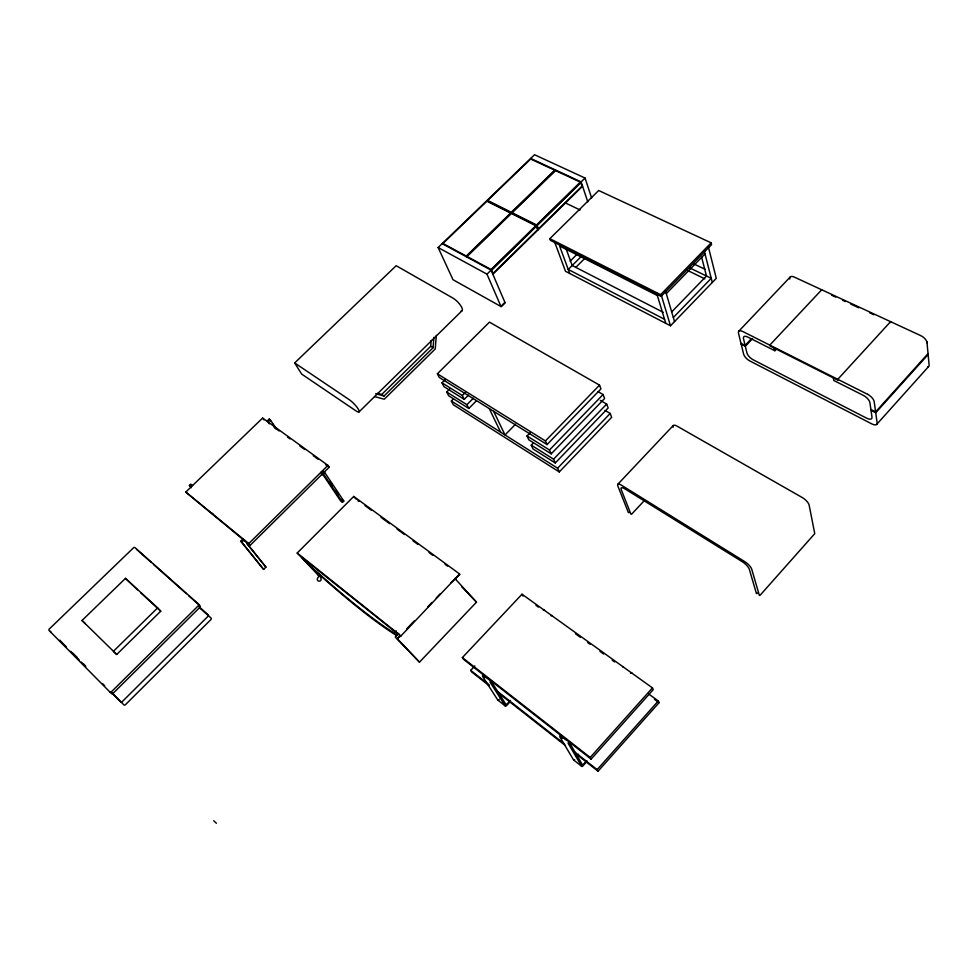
<?xml version="1.0" encoding="UTF-8"?>
<svg xmlns="http://www.w3.org/2000/svg" width="978" height="978" viewBox="0 0 978 978"><rect width="100%" height="100%" fill="white"/><g stroke="black" fill="none" stroke-linecap="round" stroke-linejoin="round"><path stroke-width="1.47" d="M377.545 393.339L381.713 394.489L430.723 346.285L431.176 340.393M375.686 393.694L384.036 396.017L433.083 347.728L433.89 337.386M436.322 335.381L435.234 348.987L384.244 399.22L374.513 396.555M398.144 634.441L397.386 633.61M400.956 635.932L297.214 553.01L353.767 496.445L459.611 573.988L400.956 635.932L397.215 638.634L419.489 662.155L476.506 602.142L454.904 578.511M459.892 574.477L450.907 582.717M658.316 700.957L659.086 702.669L598.059 771.214L597.155 769.625L658.316 700.957L648.866 694.123M591.14 759.099L653.231 689.649L652.436 687.889L522.007 594.233L462.362 657.583L463.486 659.306L591.14 759.099L590.199 757.449L462.362 657.583M876.63 424.476L928.501 366.664M586.714 760.664L582.668 765.187L569.269 742.351M590.199 757.449L652.436 687.889M587.069 761.287L583.022 765.798A1.504 0.672 -52.8 0 1 581.678 766.3L568.242 743.488A1.553 0.709 -52.9 0 1 568.89 741.703M928.11 353.571L875.603 411.897L870.897 409.501M928.183 354.452L875.726 412.753L871.019 410.344M576.531 756.52L578.548 754.27M504.086 703.206L506.225 704.894L510.308 700.468M509.685 702.216L506.628 705.529A1.443 0.721 -52.4 0 1 505.259 705.945L490.235 682.412A1.479 0.758 -52.5 0 1 490.797 680.664M499.782 697.876L501.861 695.639M644.514 500.394L632.02 513.768A1.369 0.685 -57.3 0 1 630.834 513.988L621.201 489.513A7.054 2.164 42.9 0 1 624.808 488.804L742.29 561.714A7.579 2.421 41 0 1 749.295 569.22L756.373 593.353A1.467 0.611 -57 0 0 757.51 593.035M488.988 685.554L471.787 672.045L470.699 670.37L474.819 665.969M833.342 377.875L833.782 380.466L863.391 395.405A7.188 3.24 39.6 0 1 869.919 402.704L871.985 417.056A7.103 3.154 39.5 0 1 866.777 418.242L753.084 359.733A6.638 2.848 42.2 0 1 746.935 352.936L743.488 338.669A6.724 2.922 42.4 0 1 747.693 337.031L774.857 350.735L776.923 348.523M821.703 289.781L769.784 345.112L769.967 345.967L837.938 380.185L837.791 379.317L890.579 321.664L890.677 322.569M617.717 484.379L673.17 425.589M751.348 338.816L745.114 345.417L740.969 343.315M752.583 338.571L745.322 346.261L741.177 344.158M738.659 331.346L790.065 277.153M453.511 398.853L451.359 401.017L453.266 404.733L559.269 471.946L611.666 417.313L610.211 413.449L604.991 410.393M533.377 442.985L531.262 445.161L533.01 448.939L555.272 462.973L608.157 407.997L606.678 404.061L600.37 400.405M398.731 633.377L396.603 635.59A196.651 27.861 44.9 0 1 311.432 567.497L318.901 573.634A192.739 27.298 44.9 0 0 389.012 629.698L394.158 633.023L396.249 630.859M559.269 471.946L557.607 468.217L610.211 413.449M399.464 636.336L397.361 638.524L398.132 639.588M406.811 628.671L414.159 621.018M427.814 606.788L432.007 602.411M436.212 598.035L440.406 593.658M554.795 242.385L565.492 271.273L670.48 325.784L716.287 278.351L708.353 246.798M530.223 432.692L527.032 435.968L528.805 439.819L551.201 453.853L604.587 398.523L603.071 394.525L597.998 391.603M555.272 462.973L553.585 459.195L606.678 404.061M547.057 444.574L545.443 440.944L599.526 385.124L489.465 322.141L437.374 373.792L439.232 377.41L547.057 444.574L600.944 388.889L599.526 385.124M671.776 311.835L706.471 276.004L701.654 257.361M673.341 317.508L711.25 278.314L689.991 268.033M551.201 453.853L549.489 450.002L603.071 394.525M661.116 296.383L660.602 294.671L711.14 242.837L598.683 190.514L549.819 238.681L550.455 240.368L661.116 296.383L711.581 244.598L711.14 242.837M666.299 293.657L705.016 253.913M515.565 424.183L505.027 434.953L493.658 411.31M476.298 400.931L468.817 408.474L466.922 404.696L473.364 398.217M468.474 395.112L464.244 399.354L462.313 395.515L465.504 392.325M575.798 267.373L585.492 257.691M321.334 474L323.681 475.724L340.54 500.834L342.508 502.301L343.791 501.017L324.525 472.203L322.52 470.736L323.767 472.582L329.158 467.239L327.936 465.394L262.63 418.058L185.771 492.081L243.339 539.734M570.113 261.187L577.668 253.657M243.106 538.939L240.747 541.262L263.62 569.416L265.918 567.13L246.994 543.34M581.91 255.808L568.23 269.451L664.551 319.293M468.817 408.474L448.657 395.772L446.714 391.995L449.917 388.804M464.244 399.354L443.975 386.665L442.007 382.826L445.234 379.611M244.5 540.687L250.16 545.321L322.447 473.878L321.2 472.032L323.205 473.499L342.508 502.301M323.205 473.499L324.525 472.203M591.629 197.947L585.064 178.057L534.538 154.732L438.132 247.544L453.01 279.72L501.029 306.566L505.003 302.581L491.09 270.124L442.166 243.656M501.029 306.566L505.015 302.618L501.017 306.542L486.983 274.158L438.132 247.544M240.747 541.262L241.847 542.167L244.219 539.844L245.612 541.592M250.16 545.321L248.779 543.572L327.936 465.394M157.629 607.888L113.411 651.311L116.712 654.478L160.747 611.177L157.629 607.888L125.477 578.365L82.005 620.492L116.712 654.478M358.987 411.946L461.995 310.747M486.983 274.158L585.064 178.057M538.144 229.145L582.02 186.162L580.871 182.727L537.142 225.588L538.413 228.938M492.839 274.207L582.558 186.199M466.274 256.701L555.528 170.013M191.272 487.716L189.414 485.418L190.734 484.147L192.507 485.589M442.753 243.669L486.873 201.199L510.565 213.094L466.274 256.089L442.961 243.473M266.982 421.212L269.207 419.073L270.283 419.843L276.077 428.303M270.283 419.843L268.045 421.983L269.329 423.841M294.647 362.936L349.085 399.562A9.389 2.066 45.5 0 1 358.315 409.122A9.389 2.066 45.5 0 1 355.858 410.797L301.701 374.122L294.647 362.936L396.163 265.71L452.912 298.07A9.169 2.885 46.2 0 1 460.87 305.869A9.169 2.885 46.2 0 1 461.176 310.967M476.457 602.142L461.616 586.629M831.667 295.222L835.75 297.104M842.535 300.258L845.261 301.517M850.689 304.036L858.843 307.813M869.711 312.85L873.794 314.745M926.936 341.958L929.1 364.892A7.017 3.46 38.6 0 1 927.645 367.105M530.663 158.448L581.128 181.92L587.754 201.786M693.964 263.962L704.967 269.243M564.966 202.715L580.101 209.989M687.008 270.185L704.808 278.84M486.861 200.612L536.58 225.563L538.169 229.744M549.819 238.681L660.602 294.671M657.35 295.503L559.612 245.991L569.697 273.461M663.194 312.288L572.179 265.515L566.152 248.913M430.723 346.285L433.083 347.728M437.374 373.792L545.443 440.944M442.007 382.826L462.313 395.515M527.032 435.968L549.489 450.002M446.714 391.995L466.922 404.696M531.262 445.161L553.585 459.195M419.489 662.155L395.259 637.069L398.303 634.331L301.554 557.154L320.356 576.849C324.073 583.365 312.984 581.934 319.195 576.14L297.19 553.022M451.359 401.017L557.607 468.217M381.713 394.489L384.036 396.017M536.005 605.419L538.377 607.118M575.431 633.744L580.333 637.265M587.692 642.558L590.15 644.319M599.966 651.372L603.646 654.013M612.24 660.187L614.685 661.959M654.38 699.258L659.086 702.669M274.219 427.386L279.097 430.931M287.642 437.129L290.087 438.902M299.855 445.992L304.745 449.525M313.29 455.736L318.168 459.269M325.503 464.587L329.158 467.239M365.051 505.638L371.212 510.149M381.053 517.374L389.672 523.695M397.056 529.11L404.44 534.526M413.058 540.834L417.985 544.453M429.061 552.57L432.753 555.284M445.063 564.306L447.533 566.115M341.811 499.562L343.791 501.017M566.885 740.493L560.944 735.835L562.423 738.341M470.699 670.37L489.073 684.783M497.778 691.617L564.489 743.977M575.125 752.326L597.155 769.625M498.829 693.28L565.443 745.603M576.066 753.94L598.059 771.214M497.924 700.175L505.394 706.067M573.658 759.992L581.8 766.422M189.414 485.418L191.199 486.848M211.676 513.022L213.424 514.452M185.771 492.081L248.779 543.572M265.918 567.13L246.835 543.621M136.529 549.318L151.26 562.423M153.534 564.44L186.419 593.683M188.681 595.7L200.025 605.773A1.345 0.99 -40.4 0 1 199.818 607.387L113.118 693.292A1.394 1.015 -44.9 0 1 111.419 693.549L49.096 630.48A1.333 0.917 -43.4 0 1 49.401 628.903L133.387 547.912A1.284 0.905 -39.7 0 1 134.988 547.631L198.522 604.123A1.345 0.99 -40.4 0 1 198.314 605.724L111.443 691.764A1.394 1.015 -44.8 0 1 109.732 692.021M199.096 606.751L208.131 614.795A1.333 0.99 -40.6 0 1 207.935 616.397L122.262 701.617A1.381 1.002 -45.1 0 1 120.575 701.862L112.091 693.268M199.769 607.986L211.052 618.035A1.32 0.99 -40.6 0 1 210.857 619.624L125.539 704.6A1.369 1.002 -45.1 0 1 123.851 704.857L112.201 693.035M137.495 589.82L125.477 578.365M140.82 592.876L160.747 611.177M213.705 820.738L216.37 823.268M82.005 620.492L85.343 623.695M72.995 653.304L77.238 657.595M83.595 664.038L85.709 666.189M66.48 647.02L60.123 640.566A1.308 0.917 -43.6 0 1 59.927 640.125M70.722 651.324L79.206 659.93M81.333 662.082L85.575 666.385M102.543 683.585L104.658 685.737M394.158 633.023L396.603 635.59M358.938 501.469L358.07 500.528L358.743 501.237M356.114 499.135L353.73 496.469M318.302 575.211L319.121 576.286M455.785 579.465L455.088 578.426M241.847 542.167L263.62 569.416M262.63 418.058L263.913 419.917M269.207 419.073L270.869 421.481M272.532 423.902L275.845 428.743M330.038 481.971L332.569 485.736M335.931 490.76L338.449 494.538M485.076 677.668L483.609 675.382L491.225 681.336L506.225 704.894M522.007 594.233L522.998 596.067M489.232 408.559L500.663 432.203M656.495 292.679L665.774 323.351M661.299 295.148L670.48 325.784M665.468 290.821L674.539 321.579M704.27 251.016L712.314 282.471M927.181 342.936L926.875 341.677A7.139 3.594 38.8 0 0 920.763 335.637L794.234 277.055A6.638 3.227 42.3 0 0 789.747 277.984L789.796 279.048M774.295 348.144L774.857 350.735M50.807 632.045A1.32 0.917 -43.4 0 1 50.636 631.311M483.181 674.698A1.479 0.77 -52.5 0 0 482.619 676.446L497.79 700.04A1.443 0.721 -52.4 0 0 499.159 699.637M574.612 759.637A1.504 0.672 -52.8 0 1 573.524 759.869L559.917 736.972A1.54 0.721 -52.9 0 1 560.553 735.187M622.595 666.788A1.516 0.697 -54.6 0 1 623.377 666.849M630.553 673.353A1.528 0.697 -54.6 0 1 631.874 672.95M543.365 610.272A1.455 0.746 -54.5 0 1 544.453 610.186M551.152 615.859A1.455 0.746 -54.5 0 1 552.24 615.773M629.233 512.374A1.369 0.697 -57.3 0 1 628.292 512.374L617.815 485.919A7.054 2.164 42.9 0 1 621.397 485.174L744.686 561.58A7.616 2.433 40.9 0 1 751.703 569.123L759.295 595.186A1.467 0.611 -57 0 0 760.432 594.881L814.76 533.646L809.124 505.051A7.506 2.812 40.2 0 0 802.266 497.545L677.045 426.127A6.956 2.506 42.7 0 0 673.145 427.239M535.761 225.747L491.09 269.5L467.081 256.517L511.372 213.497L535.761 225.747M580.309 182.104L536.567 224.952L512.166 212.727L555.553 170.588L580.309 182.104M536.335 226.37L491.677 270.136L493.071 273.4L537.607 229.72L536.335 226.37M554.734 170.209L511.36 212.312L487.655 200.441L530.675 159.011L554.734 170.209M867.62 394.317L742.669 331.469A6.724 2.934 42.6 0 0 738.488 333.143L743.622 354.146A6.614 2.824 42.3 0 0 749.759 360.906L871.887 423.939A7.103 3.154 39.4 0 0 877.119 422.802L874.185 401.652A7.225 3.276 39.6 0 0 867.62 394.317"/></g></svg>
